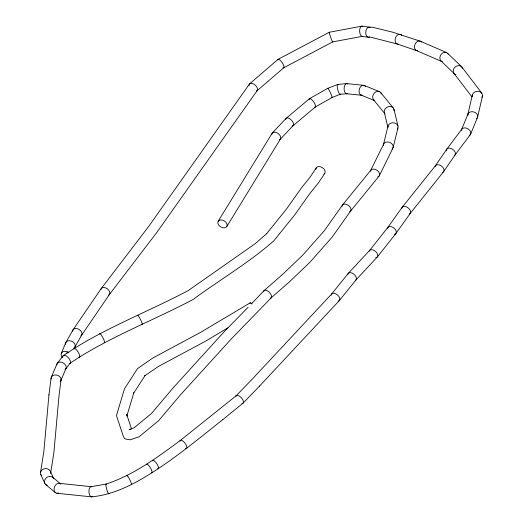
<?xml version="1.0" encoding="UTF-8"?>
<svg xmlns="http://www.w3.org/2000/svg" width="523" height="523" viewBox="0 0 523 523"><rect width="100%" height="100%" fill="white"/><g stroke="black" fill="none" stroke-linecap="round" stroke-linejoin="round"><path stroke-width="0.78" d="M48.959 394.773L43.867 451.375L40.506 472.517M48.933 395.028L51.084 377.979M61.041 379.757L58.962 396.218L53.889 452.617L50.626 473.25M126.821 416.04L126.723 414.471L131.541 429.023M467.837 114.537L472.328 95.055M477.604 117.126L482.474 96.003M383.477 144.498L388.027 126.036M393.139 147.499L397.983 127.867M126.926 415.792L133.81 392.78L133.502 393.407L145.093 375.475L144.747 375.841L158.482 366.414L205.016 341.467L227.871 327.875M461.508 129.737L468.059 113.837M470.602 134.176L477.532 117.361M61.322 353.391L65.806 342.591M66.741 353.515L67.356 352.044M51.293 377.26L57.033 363.74M60.799 380.724L66.068 368.31M370.591 170.603L383.64 144.041M379.443 175.499L392.976 147.957M65.905 342.382L72.998 329.915M74.907 346.991L81.738 334.982M218.215 221.209L272.195 133.149M226.76 226.603A5.053 3.484 31.5 0 0 221.994 220.033A5.053 3.484 31.5 0 0 218.699 225.086A5.053 3.484 31.5 0 0 226.76 226.603L280.413 139.072M316.356 167.726L310.276 176.911L301.627 187.626L286.545 208.958L266.567 233.774L266.815 233.533L255.263 243.626L188.208 290.592C150.604 310.518 110.575 325.836 74.351 348.377M324.803 173.283L318.442 182.867L309.74 193.647L294.658 214.979L273.81 240.835C248.876 262.814 219.922 279.674 193.222 299.398C155.697 319.278 115.766 334.57 79.588 357.013M73.109 329.732L101.22 288.578M81.634 335.165L109.529 294.325M435.443 165.706L446.779 149.173L461.816 129.142M443.654 171.596L455.023 155.017L470.38 134.561M249.425 84.079L148.676 226.466L101.344 288.408M257.27 90.486L156.835 232.421L109.412 294.495M342.487 205.036L324.319 230.741L302.575 255.316L281.904 275.033L264.128 290.572M350.632 211.017L332.268 236.984L309.858 262.33L288.729 282.492L271.097 297.907M387.765 227.492L402.122 207.376M395.931 233.448L410.254 213.377M57.373 363.165L63.08 355.797M65.728 368.878L70.239 363.06M435.567 165.543L402.246 207.219M443.53 171.76L410.13 213.534M387.889 227.335L369.676 250.36L348.325 273.32L331.726 293.913L252.321 379.038L236.063 395.859M395.806 233.611L377.351 256.943L355.973 279.929L339.375 300.522L259.513 386.131M342.611 204.879L370.938 170.06M350.508 211.174L379.097 176.042M272.45 132.835L286.192 118.296M280.165 139.386L293.194 125.605M264.017 290.69L251.491 303.785M271.208 297.79L231.428 338.786L180.265 395.061L158.665 420.629L139.092 436.764L130.22 439.797L125.821 439.098L124.448 438.366L123.48 436.816L116.76 416.511L116.662 414.942L124.448 388.87L137.503 368.617L153.226 357.771L200.087 332.648L250.301 302.784M259.63 386.007L243.005 403.207L222.648 419.74M248.15 307.21L224.092 331.837L172.642 388.426L151.507 413.464L134.038 427.84L129.168 429.494M249.791 83.68L278.027 59.361M256.911 90.878L283.78 67.742M286.316 118.191L309.433 98.716M293.07 125.71L315.251 107.025M236.167 395.748L180.396 440.412M222.746 419.655C199.662 437.999 176.866 456.886 151.951 472.746C133.574 484.331 113.668 494.765 91.708 496.83M180.487 440.34C157.331 457.422 133.738 474.962 106.097 484.089M63.303 355.588L74.279 348.416M70.017 363.269L79.659 356.967M309.524 98.657L327.816 88.295L337.701 84.432M315.16 107.078L332.157 97.448L340.14 94.33M278.118 59.308L329.34 32.249L361.87 26.163M283.695 67.787L332.726 41.886M332.7 41.892L362.393 36.342A5.125 2.484 87.8 0 1 359.647 30.524A5.125 2.484 87.8 0 1 362.792 26.412M91.015 486.697L106.149 484.069M337.773 84.412L346.605 83.621M340.068 94.349L346.899 93.735M129.331 429.475L129.299 429.475A4.949 1.961 83.2 0 1 129.56 429.422M369.022 27.144L372.559 27.268L392.793 32.23L420.08 41.134M368.44 37.238C371.095 36.858 373.272 37.983 375.808 38.506L397.343 44.03L416.772 50.679M346.939 83.621L363.563 85.301M346.566 93.735L361.72 95.271M59.191 483.337L91.322 486.678M56.87 493.254L91.401 496.85M362.178 26.157L369.212 27.157M362.079 36.349L368.257 37.225M364.198 85.465L379.43 91.61M361.086 95.108L374.769 100.625A5.093 4.099 -55 0 1 374.416 92.957A5.093 4.099 -55 0 1 381.378 93.918M420.302 41.212L446.492 52.529M416.55 50.6L441.974 61.59M52.699 477.224L60.099 483.435M45.776 484.605L55.346 492.64M447.538 53.228L461.561 66.676M440.928 60.884L454.297 73.71M380.672 92.499L393.224 107.947M373.527 99.73L384.608 113.367M461.907 67.081L481.833 93.179M453.951 73.312L471.936 96.873M50.332 471.158L53.679 478.48M40.801 474.616L44.795 483.35M393.982 109.372L397.977 126.036M384.359 112.563L387.844 127.096M455.154 74.344A5.053 4.223 -41.9 0 1 455.291 66.892A5.053 4.223 -41.9 0 1 462.482 68.284M455.912 74.645A5.053 4.223 -41.9 0 1 455.651 74.56M442.216 61.675A5.073 4.047 -57.2 0 1 441.164 54.405A5.073 4.047 -57.2 0 1 448.139 54.078M417.714 50.809A5.053 3.753 -68.9 0 1 415.014 44.331A5.053 3.753 -68.9 0 1 421.446 42.069M398.251 44.148A5.053 3.622 -72.6 0 1 395.401 38.12A5.053 3.622 -72.6 0 1 401.18 34.812M401.363 34.963A5.053 3.622 -72.6 0 1 401.697 35.309M331.268 295.181A5.053 2.968 41 0 1 337.485 294.959A5.053 2.968 41 0 1 338.191 301.17M347.88 274.385A5.053 2.968 40.9 0 1 353.842 274.17A5.053 2.968 40.9 0 1 355.372 280.387M369.264 251.223A5.053 2.988 40.7 0 1 375.579 251.491A5.053 2.988 40.7 0 1 376.364 257.551M376.155 257.597A5.053 2.988 40.7 0 1 375.71 257.649M235.742 396.624A5.06 2.452 47.6 0 1 241.495 397.925A5.06 2.452 47.6 0 1 241.914 403.566M435.064 166.674A5.053 3.256 36.2 0 1 441.785 166.268A5.053 3.256 36.2 0 1 442.249 172.518M446.439 149.931A5.053 3.282 35.7 0 1 452.905 149.493A5.053 3.282 35.7 0 1 454.239 155.71M446.38 150.833A5.053 3.282 35.7 0 1 446.374 150.369M387.438 228.244A5.053 3.216 37 0 1 394.185 228.224A5.053 3.216 37 0 1 394.538 234.35M401.756 208.331A5.053 3.184 37.5 0 1 408.136 207.853A5.053 3.184 37.5 0 1 409.3 214.129M467.817 115.537A5.06 3.929 17.9 0 1 474.08 112.02A5.06 3.929 17.9 0 1 476.701 118.61M472.289 96.395A5.138 4.341 -10.7 0 1 478.244 91.322A5.138 4.341 -10.7 0 1 481.971 97.317M461.371 130.41A5.073 3.55 30.2 0 1 468.111 128.919A5.073 3.55 30.2 0 1 469.334 135.45M327.81 88.662A5.073 0.445 64.6 0 1 330.405 92.728A5.073 0.445 64.6 0 1 331.85 97.186M340.453 93.996A5.138 1.209 76.3 0 1 337.766 89.753A5.138 1.209 76.3 0 1 338.113 84.523M100.874 289.565A5.053 3.275 35.9 0 1 107.293 288.801A5.053 3.275 35.9 0 1 108.581 295.135M249.268 84.412A5.086 2.85 42.8 0 1 255.224 85.131A5.086 2.85 42.8 0 1 256.61 91.087M249.157 85.426A5.086 2.85 42.8 0 1 249.216 84.595M72.71 331.222A5.053 3.465 32 0 1 78.986 329.379A5.053 3.465 32 0 1 80.836 335.929M65.63 344.239A5.053 3.694 26.2 0 1 71.847 341.284A5.053 3.694 26.2 0 1 73.959 348.03M62.433 357.477A5.053 3.805 22.5 0 1 62.296 352.162A5.053 3.805 22.5 0 1 68.833 352.633M387.948 127.344A5.08 4.21 1.1 0 1 394.231 122.872A5.08 4.21 1.1 0 1 397.232 129.312M383.405 145.727A5.06 3.87 20.4 0 1 389.315 142.256A5.06 3.87 20.4 0 1 392.59 148.578M392.427 148.767A5.06 3.87 20.4 0 1 392.054 149.114M263.657 291.671A5.06 2.576 46.2 0 1 269.044 292.043A5.06 2.576 46.2 0 1 270.679 298.169M369.565 36.898A5.06 2.981 -85.4 0 1 365.747 32.151A5.06 2.981 -85.4 0 1 370.101 27.51M370.415 171.237A5.073 3.426 33.1 0 1 377.358 170.518A5.073 3.426 33.1 0 1 377.769 176.885M342.101 206.212A5.053 3.197 37.2 0 1 347.998 205.134A5.053 3.197 37.2 0 1 350.22 211.455M350.05 211.58A5.053 3.197 37.2 0 1 349.671 211.776M332.785 41.65A5.158 0.418 70.6 0 1 330.471 36.747A5.158 0.418 70.6 0 1 329.725 32.746M309.165 99.71A5.086 1.654 55.4 0 1 313.46 101.586A5.086 1.654 55.4 0 1 314.571 107.117M277.778 59.864A5.099 1.582 56 0 1 282.322 62.825A5.099 1.582 56 0 1 282.982 67.774M271.868 134.117A5.073 3.171 37.9 0 1 278.151 133.528A5.073 3.171 37.9 0 1 279.491 139.857M285.767 119.407A5.06 2.53 46.8 0 1 291.474 120.159A5.06 2.53 46.8 0 1 292.102 126.023M41.618 475.721A5.086 4.282 -6.8 0 1 44.024 468.85A5.086 4.282 -6.8 0 1 50.633 472.982M47.247 485.344A5.073 4.269 -37.8 0 1 46.031 478.068A5.073 4.269 -37.8 0 1 53.771 478.735M60.302 483.716A5.138 3.785 -69.9 0 1 60.864 484.161M58.622 492.993A5.138 3.785 -69.9 0 1 54.117 488.449A5.138 3.785 -69.9 0 1 59.883 483.5M92.309 496.602A5.106 2.438 87.4 0 1 88.936 491.966A5.106 2.438 87.4 0 1 91.78 486.815M362.158 95.291A5.08 3.471 -76.9 0 1 359.425 88.91A5.08 3.471 -76.9 0 1 365.106 86.125M365.263 86.308A5.08 3.471 -76.9 0 1 365.407 86.504M347.71 93.408A5.073 2.648 90 0 1 344.101 88.642A5.073 2.648 90 0 1 347.743 83.974M384.673 113.308A5.073 4.308 -26.4 0 1 388.328 106.699A5.073 4.308 -26.4 0 1 394.081 110.732M385.124 113.975A5.073 4.308 -26.4 0 1 384.954 113.766M152.389 460.972A5.053 1.562 56.1 0 1 156.789 463.685A5.053 1.562 56.1 0 1 157.639 468.778M180.245 440.614A5.053 1.922 52.9 0 1 185.554 443.962A5.053 1.922 52.9 0 1 185.384 448.466M180.102 441.183A5.053 1.922 52.9 0 1 180.187 440.732M250.099 303.549A5.053 1.164 59.3 0 1 252.053 303.994M137.811 315.755A5.053 0.549 63.8 0 1 140.517 319.592A5.053 0.549 63.8 0 1 142.021 324.28M99.684 333.929A5.06 0.785 62.1 0 1 102.796 337.551A5.06 0.785 62.1 0 1 104.149 342.33M129.344 429.422A4.949 3.968 -55.8 0 1 130.43 429.618M109.15 493.477A5.099 0.876 73.9 0 1 106.738 489.371A5.099 0.876 73.9 0 1 106.411 484.18M127.167 476.198A5.08 0.549 63.9 0 1 129.658 479.48A5.08 0.549 63.9 0 1 131.391 484.586M146.486 464.679A5.053 1.236 58.7 0 1 150.336 467.739A5.053 1.236 58.7 0 1 151.389 472.694M315.97 169.204A5.053 3.393 33.5 0 1 322.161 167.497A5.053 3.393 33.5 0 1 324.018 174.022M51.091 378.992A5.067 3.981 15.6 0 1 56.981 375.122A5.067 3.981 15.6 0 1 60.426 381.385M74.103 349.168A5.053 1.288 58.3 0 1 77.901 351.744A5.053 1.288 58.3 0 1 79.097 356.967M62.799 356.98A5.132 2.425 48.3 0 1 68.114 357.438A5.132 2.425 48.3 0 1 69.278 363.577M56.837 364.858A5.073 3.524 31 0 1 63.185 362.903A5.073 3.524 31 0 1 65.055 369.486"/></g></svg>
